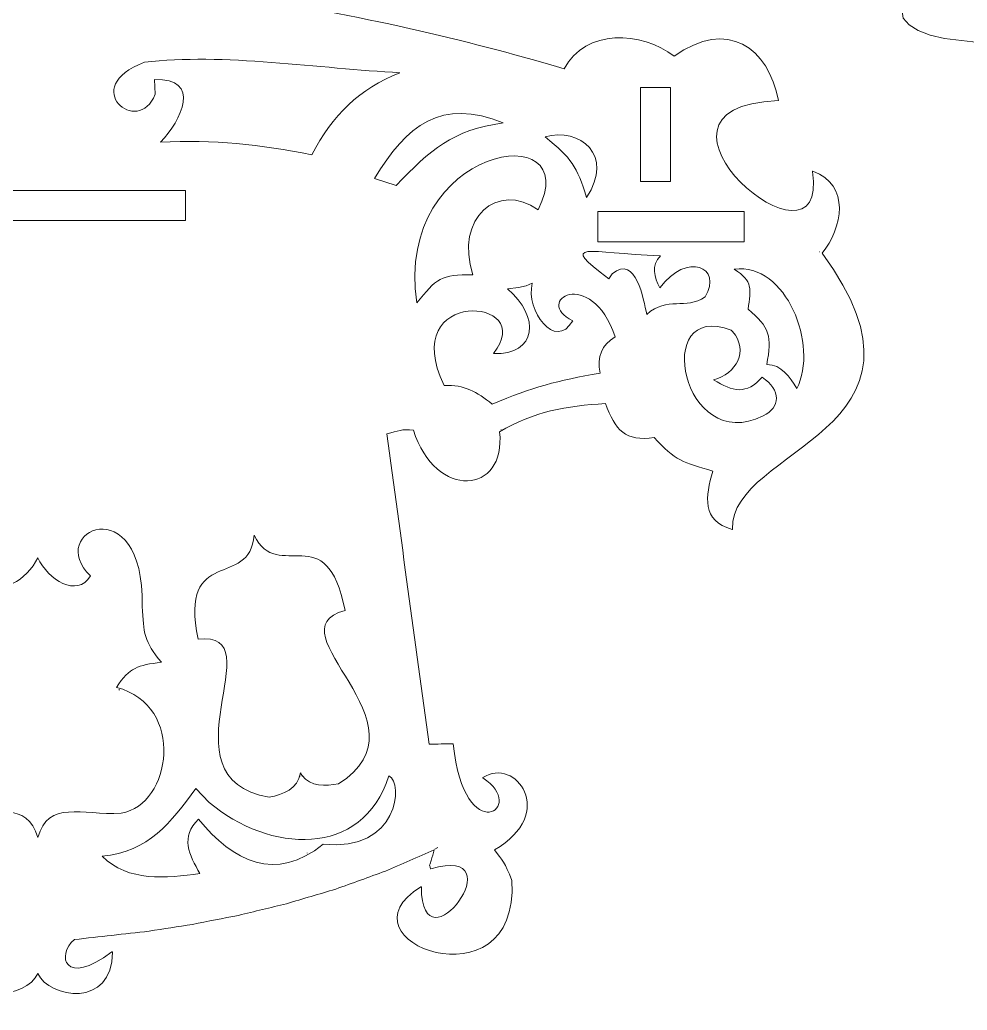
# Model space of a CAD drawing. Header units: millimetres. Extents: x -219 to 219, y -118 to 117.
# Drawn here: x -121.5 to -23.7, y -118.3 to -16.1 of the extents above; entities that cross this region are included whole.
import ezdxf

# ---------------------------------------------------------------- set-up
doc = ezdxf.new("R2010")
doc.units = ezdxf.units.MM
doc.header["$MEASUREMENT"] = 0
doc.layers.add('Camada 1', color=7, linetype='Continuous')
doc.layers.add('Layer 1', color=7, linetype='Continuous')

msp = doc.modelspace()

# ---------------------------------------------------------------- linework, layer by layer
at = {"layer": 'Camada 1', "color": 1, "lineweight": 9}
msp.add_open_spline([(-30.3255, -15.9167), (-30.3255, -15.9167), (-30.4176, -15.2033), (-30.4176, -15.2033), (-30.4176, -15.2033), (-30.4176, -15.2033), (-30.0803, -14.2052), (-30.0803, -14.2052), (-30.0803, -14.2052), (-30.0803, -14.2052), (-29.7084, -13.6869), (-29.7084, -13.6869), (-29.7084, -13.6869), (-29.7084, -13.6869), (-29.1791, -13.2032), (-29.1791, -13.2032), (-29.1791, -13.2032), (-29.1791, -13.2032), (-28.4756, -12.7887), (-28.4756, -12.7887), (-28.4756, -12.7887), (-28.4756, -12.7887), (-27.5807, -12.4784), (-27.5807, -12.4784), (-27.5807, -12.4784), (-27.5807, -12.4784), (-29.2874, -11.9372), (-29.2874, -11.9372), (-29.2874, -11.9372), (-29.2874, -11.9372), (-32.9672, -11.4448), (-32.9672, -11.4448), (-32.9672, -11.4448), (-32.9672, -11.4448), (-35.331, -11.3651), (-35.331, -11.3651), (-35.331, -11.3651), (-35.331, -11.3651), (-37.929, -11.4751), (-37.929, -11.4751), (-37.929, -11.4751), (-37.929, -11.4751), (-40.6745, -11.8342), (-40.6745, -11.8342), (-40.6745, -11.8342), (-40.6745, -11.8342), (-43.4811, -12.5015), (-43.4811, -12.5015), (-43.4811, -12.5015), (-43.4811, -12.5015), (-43.607, -9.9766), (-43.607, -9.9766), (-43.607, -9.9766), (-43.607, -9.9766), (-52.4443, -10.4175), (-52.4443, -10.4175), (-52.4443, -10.4175), (-52.4443, -10.4175), (-52.5282, -8.9086), (-52.5282, -8.9086), (-52.5282, -8.9086), (-52.5282, -8.9086), (-57.0735, -9.1354), (-57.0735, -9.1354), (-57.0735, -9.1354), (-57.0735, -9.1354), (-58.0712, -8.9958), (-58.0712, -8.9958), (-58.0712, -8.9958), (-58.0712, -8.9958), (-58.9039, -8.5159), (-58.9039, -8.5159), (-58.9039, -8.5159), (-58.9039, -8.5159), (-59.4869, -7.7598), (-59.4869, -7.7598), (-59.4869, -7.7598), (-59.4869, -7.7598), (-59.7353, -6.7922), (-59.7353, -6.7922), (-59.7353, -6.7922), (-59.7353, -6.7922), (-59.5952, -5.8053), (-59.5952, -5.8053), (-59.5952, -5.8053), (-59.5952, -5.8053), (-59.114, -4.9961), (-59.114, -4.9961), (-59.114, -4.9961), (-59.114, -4.9961), (-58.3565, -4.4366), (-58.3565, -4.4366), (-58.3565, -4.4366), (-58.3565, -4.4366), (-57.3886, -4.1991), (-57.3886, -4.1991), (-57.3886, -4.1991), (-57.3886, -4.1991), (-52.7661, -3.9685), (-52.7661, -3.9685), (-52.7661, -3.9685), (-52.7661, -3.9685), (-52.8769, -1.747), (-52.8769, -1.747), (-52.8769, -1.747), (-52.8769, -1.747), (-44.2382, -1.3159), (-44.2382, -1.3159), (-44.2382, -1.3159), (-44.2382, -1.3159), (-44.3031, -0.0123), (-44.3031, -0.0123), (-44.3031, -0.0123), (-44.3031, -0.0123), (5.1421, 2.455), (5.1421, 2.455), (5.1421, 2.455), (5.1421, 2.455), (5.207, 1.1512), (5.207, 1.1512), (5.207, 1.1512), (5.207, 1.1512), (13.8456, 1.5823), (13.8456, 1.5823), (13.8456, 1.5823), (13.8456, 1.5823), (13.9565, -0.6392), (13.9565, -0.6392), (13.9565, -0.6392), (13.9565, -0.6392), (18.5791, -0.4086), (18.5791, -0.4086), (18.5791, -0.4086), (18.5791, -0.4086), (19.5659, -0.5485), (19.5659, -0.5485), (19.5659, -0.5485), (19.5659, -0.5485), (20.3754, -1.0299), (20.3754, -1.0299), (20.3754, -1.0299), (20.3754, -1.0299), (20.9347, -1.7872), (20.9347, -1.7872), (20.9347, -1.7872), (20.9347, -1.7872), (21.1723, -2.7552), (21.1723, -2.7552), (21.1723, -2.7552), (21.1723, -2.7552), (21.0215, -3.7427), (21.0215, -3.7427), (21.0215, -3.7427), (21.0215, -3.7427), (20.5165, -4.5531), (20.5165, -4.5531), (20.5165, -4.5531), (20.5165, -4.5531), (19.7356, -5.1136), (19.7356, -5.1136), (19.7356, -5.1136), (19.7356, -5.1136), (18.757, -5.3518), (18.757, -5.3518), (18.757, -5.3518), (18.757, -5.3518), (14.2116, -5.5786), (14.2116, -5.5786), (14.2116, -5.5786), (14.2116, -5.5786), (14.2783, -7.0883), (14.2783, -7.0883), (14.2783, -7.0883), (14.2783, -7.0883), (5.4411, -7.5292), (5.4411, -7.5292), (5.4411, -7.5292), (5.4411, -7.5292), (5.5671, -10.0541), (5.5671, -10.0541), (5.5671, -10.0541), (5.5671, -10.0541), (2.708, -9.6696), (2.708, -9.6696), (2.708, -9.6696), (2.708, -9.6696), (-0.0597, -9.5855), (-0.0597, -9.5855), (-0.0597, -9.5855), (-0.0597, -9.5855), (-2.6555, -9.7348), (-2.6555, -9.7348), (-2.6555, -9.7348), (-2.6555, -9.7348), (-4.9998, -10.0494), (-4.9998, -10.0494), (-4.9998, -10.0494), (-4.9998, -10.0494), (-8.6124, -10.9055), (-8.6124, -10.9055), (-8.6124, -10.9055), (-8.6124, -10.9055), (-10.2564, -11.614), (-10.2564, -11.614), (-10.2564, -11.614), (-10.2564, -11.614), (-9.3341, -11.8339), (-9.3341, -11.8339), (-9.3341, -11.8339), (-9.3341, -11.8339), (-8.59, -12.1778), (-8.59, -12.1778), (-8.59, -12.1778), (-8.59, -12.1778), (-8.0116, -12.6083), (-8.0116, -12.6083), (-8.0116, -12.6083), (-8.0116, -12.6083), (-7.5871, -13.0882), (-7.5871, -13.0882), (-7.5871, -13.0882), (-7.5871, -13.0882), (-7.1507, -14.0486), (-7.1507, -14.0486), (-7.1507, -14.0486), (-7.1507, -14.0486), (-7.1833, -14.762), (-7.1833, -14.762), (-7.1833, -14.762), (-7.1833, -14.762), (-7.75, -15.5128), (-7.75, -15.5128), (-7.75, -15.5128), (-7.75, -15.5128), (-8.6645, -16.1845), (-8.6645, -16.1845), (-8.6645, -16.1845), (-8.6645, -16.1845), (-9.8767, -16.7748), (-9.8767, -16.7748), (-9.8767, -16.7748), (-9.8767, -16.7748), (-11.338, -17.281), (-11.338, -17.281), (-11.338, -17.281), (-11.338, -17.281), (-14.8093, -18.0321), (-14.8093, -18.0321), (-14.8093, -18.0321), (-14.8093, -18.0321), (-18.684, -18.4182), (-18.684, -18.4182), (-18.684, -18.4182), (-18.684, -18.4182), (-22.5674, -18.4193), (-22.5674, -18.4193), (-22.5674, -18.4193), (-22.5674, -18.4193), (-26.0651, -18.0159), (-26.0651, -18.0159), (-26.0651, -18.0159), (-26.0651, -18.0159), (-27.5462, -17.6564), (-27.5462, -17.6564), (-27.5462, -17.6564), (-27.5462, -17.6564), (-28.7827, -17.1883), (-28.7827, -17.1883), (-28.7827, -17.1883), (-28.7827, -17.1883), (-29.7257, -16.6092), (-29.7257, -16.6092), (-29.7257, -16.6092), (-29.7257, -16.6092), (-30.3255, -15.9167), (-30.3255, -15.9167), (-30.3255, -15.9167), (-30.3255, -15.9167), (-30.3255, -15.9167), (-30.3255, -15.9167)], degree=3, knots=[0, 0, 0, 0, 0.01408451, 0.01408451, 0.01408451, 0.01408451, 0.02816901, 0.02816901, 0.02816901, 0.02816901, 0.04225352, 0.04225352, 0.04225352, 0.04225352, 0.05633803, 0.05633803, 0.05633803, 0.05633803, 0.07042254, 0.07042254, 0.07042254, 0.07042254, 0.08450704, 0.08450704, 0.08450704, 0.08450704, 0.09859155, 0.09859155, 0.09859155, 0.09859155, 0.11267606, 0.11267606, 0.11267606, 0.11267606, 0.12676056, 0.12676056, 0.12676056, 0.12676056, 0.14084507, 0.14084507, 0.14084507, 0.14084507, 0.15492958, 0.15492958, 0.15492958, 0.15492958, 0.16901408, 0.16901408, 0.16901408, 0.16901408, 0.18309859, 0.18309859, 0.18309859, 0.18309859, 0.1971831, 0.1971831, 0.1971831, 0.1971831, 0.21126761, 0.21126761, 0.21126761, 0.21126761, 0.22535211, 0.22535211, 0.22535211, 0.22535211, 0.23943662, 0.23943662, 0.23943662, 0.23943662, 0.25352113, 0.25352113, 0.25352113, 0.25352113, 0.26760563, 0.26760563, 0.26760563, 0.26760563, 0.28169014, 0.28169014, 0.28169014, 0.28169014, 0.29577465, 0.29577465, 0.29577465, 0.29577465, 0.30985915, 0.30985915, 0.30985915, 0.30985915, 0.32394366, 0.32394366, 0.32394366, 0.32394366, 0.33802817, 0.33802817, 0.33802817, 0.33802817, 0.35211268, 0.35211268, 0.35211268, 0.35211268, 0.36619718, 0.36619718, 0.36619718, 0.36619718, 0.38028169, 0.38028169, 0.38028169, 0.38028169, 0.3943662, 0.3943662, 0.3943662, 0.3943662, 0.4084507, 0.4084507, 0.4084507, 0.4084507, 0.42253521, 0.42253521, 0.42253521, 0.42253521, 0.43661972, 0.43661972, 0.43661972, 0.43661972, 0.45070423, 0.45070423, 0.45070423, 0.45070423, 0.46478873, 0.46478873, 0.46478873, 0.46478873, 0.47887324, 0.47887324, 0.47887324, 0.47887324, 0.49295775, 0.49295775, 0.49295775, 0.49295775, 0.50704225, 0.50704225, 0.50704225, 0.50704225, 0.52112676, 0.52112676, 0.52112676, 0.52112676, 0.53521127, 0.53521127, 0.53521127, 0.53521127, 0.54929577, 0.54929577, 0.54929577, 0.54929577, 0.56338028, 0.56338028, 0.56338028, 0.56338028, 0.57746479, 0.57746479, 0.57746479, 0.57746479, 0.5915493, 0.5915493, 0.5915493, 0.5915493, 0.6056338, 0.6056338, 0.6056338, 0.6056338, 0.61971831, 0.61971831, 0.61971831, 0.61971831, 0.63380282, 0.63380282, 0.63380282, 0.63380282, 0.64788732, 0.64788732, 0.64788732, 0.64788732, 0.66197183, 0.66197183, 0.66197183, 0.66197183, 0.67605634, 0.67605634, 0.67605634, 0.67605634, 0.69014085, 0.69014085, 0.69014085, 0.69014085, 0.70422535, 0.70422535, 0.70422535, 0.70422535, 0.71830986, 0.71830986, 0.71830986, 0.71830986, 0.73239437, 0.73239437, 0.73239437, 0.73239437, 0.74647887, 0.74647887, 0.74647887, 0.74647887, 0.76056338, 0.76056338, 0.76056338, 0.76056338, 0.77464789, 0.77464789, 0.77464789, 0.77464789, 0.78873239, 0.78873239, 0.78873239, 0.78873239, 0.8028169, 0.8028169, 0.8028169, 0.8028169, 0.81690141, 0.81690141, 0.81690141, 0.81690141, 0.83098592, 0.83098592, 0.83098592, 0.83098592, 0.84507042, 0.84507042, 0.84507042, 0.84507042, 0.85915493, 0.85915493, 0.85915493, 0.85915493, 0.87323944, 0.87323944, 0.87323944, 0.87323944, 0.88732394, 0.88732394, 0.88732394, 0.88732394, 0.90140845, 0.90140845, 0.90140845, 0.90140845, 0.91549296, 0.91549296, 0.91549296, 0.91549296, 0.92957746, 0.92957746, 0.92957746, 0.92957746, 0.94366197, 0.94366197, 0.94366197, 0.94366197, 0.95774648, 0.95774648, 0.95774648, 0.95774648, 0.97183099, 0.97183099, 0.97183099, 0.97183099, 1, 1, 1, 1], dxfattribs=at)
at = {"layer": 'Layer 1', "color": 250, "lineweight": 9}
for points, knots in [([(-83.6299, -58.8307), (-82.482, -58.5181), (-82.0565, -58.2703), (-80.8905, -58.4442), (-80.8905, -58.4442), (-78.6016, -65.6689), (-71.2815, -65.109), (-71.9933, -58.5996), (-71.9933, -58.5996), (-68.4488, -56.5022), (-65.1235, -55.9443), (-61.058, -55.6877), (-61.058, -55.6877), (-60.0998, -58.38), (-58.9717, -59.6927), (-56.0223, -59.1779), (-56.0223, -59.1779), (-53.9321, -61.5659), (-52.9552, -61.8176), (-49.9725, -62.657), (-49.9725, -62.657), (-50.753, -65.3012), (-51.1471, -67.7942), (-47.9696, -68.6808), (-47.9696, -68.6808), (-47.9696, -68.6808), (-47.9572, -68.6842), (-47.9572, -68.6842), (-47.9572, -68.6842), (-47.9572, -68.6842), (-47.937, -68.6683), (-47.937, -68.6683), (-47.937, -68.6683), (-47.937, -68.6683), (-47.9374, -68.6554), (-47.9374, -68.6554), (-47.9374, -68.6554), (-48.2411, -60.1758), (-25.0098, -58.772), (-38.6907, -40.1665), (-38.6907, -40.1665), (-36.6027, -37.5835), (-35.7275, -33.1071), (-39.6569, -31.7076), (-39.6569, -31.7076), (-39.6569, -31.7076), (-39.6706, -31.7027), (-39.6706, -31.7027), (-39.6706, -31.7027), (-39.6706, -31.7027), (-39.6928, -31.7211), (-39.6928, -31.7211), (-39.6928, -31.7211), (-39.6928, -31.7211), (-39.6907, -31.7353), (-39.6907, -31.7353), (-39.6907, -31.7353), (-37.8773, -43.8096), (-60.1171, -25.0436), (-43.2363, -24.4213), (-43.2363, -24.4213), (-43.2363, -24.4213), (-43.2245, -24.4208), (-43.2245, -24.4208), (-43.2245, -24.4208), (-43.2245, -24.4208), (-43.21, -24.4027), (-43.21, -24.4027), (-43.21, -24.4027), (-43.21, -24.4027), (-43.2121, -24.3912), (-43.2121, -24.3912), (-43.2121, -24.3912), (-44.2442, -18.9511), (-48.4682, -15.9183), (-53.979, -19.831), (-53.979, -19.831), (-57.3392, -17.2168), (-63.1306, -16.9597), (-65.339, -21.151), (-65.339, -21.151), (-73.6538, -18.6262), (-86.2455, -15.5338), (-97.1077, -14.0563)], [0, 0, 0, 0, 0.04545455, 0.04545455, 0.04545455, 0.04545455, 0.09090909, 0.09090909, 0.09090909, 0.09090909, 0.13636364, 0.13636364, 0.13636364, 0.13636364, 0.18181818, 0.18181818, 0.18181818, 0.18181818, 0.22727273, 0.22727273, 0.22727273, 0.22727273, 0.27272727, 0.27272727, 0.27272727, 0.27272727, 0.31818182, 0.31818182, 0.31818182, 0.31818182, 0.36363636, 0.36363636, 0.36363636, 0.36363636, 0.40909091, 0.40909091, 0.40909091, 0.40909091, 0.45454545, 0.45454545, 0.45454545, 0.45454545, 0.5, 0.5, 0.5, 0.5, 0.54545455, 0.54545455, 0.54545455, 0.54545455, 0.59090909, 0.59090909, 0.59090909, 0.59090909, 0.63636364, 0.63636364, 0.63636364, 0.63636364, 0.68181818, 0.68181818, 0.68181818, 0.68181818, 0.72727273, 0.72727273, 0.72727273, 0.72727273, 0.77272727, 0.77272727, 0.77272727, 0.77272727, 0.81818182, 0.81818182, 0.81818182, 0.81818182, 0.86363636, 0.86363636, 0.86363636, 0.86363636, 0.90909091, 0.90909091, 0.90909091, 0.90909091, 1, 1, 1, 1]), ([(-119.6647, -114.5151), (-120.8145, -117.0993), (-127.3994, -118.1613), (-127.364, -112.3108), (-127.364, -112.3108), (-127.364, -112.3108), (-127.364, -112.2951), (-127.364, -112.2951), (-127.364, -112.2951), (-127.364, -112.2951), (-127.3358, -112.281), (-127.3358, -112.281), (-127.3358, -112.281), (-127.3358, -112.281), (-127.3233, -112.2906), (-127.3233, -112.2906), (-127.3233, -112.2906), (-122.4224, -116.0005), (-121.5341, -112.6184), (-123.4475, -111.0161), (-123.4475, -111.0161), (-126.0224, -110.7328), (-128.5963, -110.4384), (-131.1723, -110.1549), (-131.1723, -110.1549), (-132.6587, -109.9211), (-134.1452, -109.6874), (-135.6325, -109.4534), (-135.6325, -109.4534), (-137.2153, -109.1452), (-138.7968, -108.8296), (-140.3808, -108.5211), (-140.3808, -108.5211), (-142.0323, -108.1207), (-143.6842, -107.721), (-145.337, -107.3203), (-145.337, -107.3203), (-147.0315, -106.8194), (-148.7248, -106.3144), (-150.4207, -105.813), (-150.4207, -105.813), (-152.1305, -105.1959), (-153.8405, -104.5794), (-155.5518, -103.9616), (-155.5518, -103.9616), (-157.2345, -103.2274), (-158.9139, -102.4851), (-160.5966, -101.7509), (-160.5966, -101.7509), (-160.4851, -102.1178), (-160.3753, -102.4855), (-160.2625, -102.852), (-160.2625, -102.852), (-160.213, -103.0129), (-160.1673, -103.1752), (-160.1175, -103.3476), (-160.1175, -103.3476), (-160.1421, -103.4622), (-160.1736, -103.5763), (-160.2004, -103.6891), (-160.2004, -103.6891), (-160.2004, -103.6891), (-160.2027, -103.6998), (-160.2027, -103.6998), (-160.2027, -103.6998), (-160.2027, -103.6998), (-160.2218, -103.7111), (-160.2218, -103.7111), (-160.2218, -103.7111), (-160.2218, -103.7111), (-160.2322, -103.7079), (-160.2322, -103.7079), (-160.2322, -103.7079), (-169.2872, -101.1313), (-159.2614, -114.5798), (-159.2614, -105.6069), (-159.2614, -105.6069), (-159.2614, -105.6069), (-159.2614, -105.5921), (-159.2614, -105.5921), (-159.2614, -105.5921), (-159.2614, -105.5921), (-159.2356, -105.5775), (-159.2356, -105.5775), (-159.2356, -105.5775), (-159.2356, -105.5775), (-159.2229, -105.5852), (-159.2229, -105.5852), (-159.2229, -105.5852), (-150.0552, -111.1037), (-169.3946, -118.3114), (-168.6127, -104.9286), (-168.6127, -104.9286), (-167.8738, -103.0151), (-167.6175, -102.8049), (-166.8017, -101.7678), (-166.8017, -101.7678), (-173.3817, -97.9472), (-168.9362, -92.1111), (-165.6236, -94.2937), (-165.6236, -94.2937), (-165.6236, -94.2937), (-165.612, -94.3013), (-165.612, -94.3013), (-165.612, -94.3013), (-165.612, -94.3013), (-165.6122, -94.3289), (-165.6122, -94.3289), (-165.6122, -94.3289), (-165.6122, -94.3289), (-165.6238, -94.3364), (-165.6238, -94.3364), (-165.6238, -94.3364), (-170.3512, -97.3669), (-163.6621, -101.8633), (-162.5576, -90.818), (-162.5576, -90.818), (-162.5576, -90.818), (-162.5372, -90.8), (-162.5372, -90.8), (-162.5372, -90.8), (-161.7065, -90.8166), (-160.8806, -90.8382), (-160.0548, -90.8549), (-160.0548, -90.8549), (-158.6071, -80.2047), (-156.1551, -69.0475), (-154.7074, -58.3974)], [0, 0, 0, 0, 0.03030303, 0.03030303, 0.03030303, 0.03030303, 0.06060606, 0.06060606, 0.06060606, 0.06060606, 0.09090909, 0.09090909, 0.09090909, 0.09090909, 0.12121212, 0.12121212, 0.12121212, 0.12121212, 0.15151515, 0.15151515, 0.15151515, 0.15151515, 0.18181818, 0.18181818, 0.18181818, 0.18181818, 0.21212121, 0.21212121, 0.21212121, 0.21212121, 0.24242424, 0.24242424, 0.24242424, 0.24242424, 0.27272727, 0.27272727, 0.27272727, 0.27272727, 0.3030303, 0.3030303, 0.3030303, 0.3030303, 0.33333333, 0.33333333, 0.33333333, 0.33333333, 0.36363636, 0.36363636, 0.36363636, 0.36363636, 0.39393939, 0.39393939, 0.39393939, 0.39393939, 0.42424242, 0.42424242, 0.42424242, 0.42424242, 0.45454545, 0.45454545, 0.45454545, 0.45454545, 0.48484848, 0.48484848, 0.48484848, 0.48484848, 0.51515152, 0.51515152, 0.51515152, 0.51515152, 0.54545455, 0.54545455, 0.54545455, 0.54545455, 0.57575758, 0.57575758, 0.57575758, 0.57575758, 0.60606061, 0.60606061, 0.60606061, 0.60606061, 0.63636364, 0.63636364, 0.63636364, 0.63636364, 0.66666667, 0.66666667, 0.66666667, 0.66666667, 0.6969697, 0.6969697, 0.6969697, 0.6969697, 0.72727273, 0.72727273, 0.72727273, 0.72727273, 0.75757576, 0.75757576, 0.75757576, 0.75757576, 0.78787879, 0.78787879, 0.78787879, 0.78787879, 0.81818182, 0.81818182, 0.81818182, 0.81818182, 0.84848485, 0.84848485, 0.84848485, 0.84848485, 0.87878788, 0.87878788, 0.87878788, 0.87878788, 0.90909091, 0.90909091, 0.90909091, 0.90909091, 0.93939394, 0.93939394, 0.93939394, 0.93939394, 1, 1, 1, 1]), ([(-119.6647, -114.5151), (-118.5149, -117.0993), (-111.93, -118.1613), (-111.9654, -112.3108), (-111.9654, -112.3108), (-111.9654, -112.3108), (-111.9654, -112.2951), (-111.9654, -112.2951), (-111.9654, -112.2951), (-111.9654, -112.2951), (-111.9936, -112.281), (-111.9936, -112.281), (-111.9936, -112.281), (-111.9936, -112.281), (-112.0061, -112.2906), (-112.0061, -112.2906), (-112.0061, -112.2906), (-116.907, -116.0005), (-117.7953, -112.6184), (-115.8819, -111.0161), (-115.8819, -111.0161), (-113.307, -110.7328), (-110.7331, -110.4384), (-108.1571, -110.1549), (-108.1571, -110.1549), (-106.6707, -109.9211), (-105.1842, -109.6874), (-103.6969, -109.4534), (-103.6969, -109.4534), (-102.1141, -109.1452), (-100.5326, -108.8296), (-98.9486, -108.5211), (-98.9486, -108.5211), (-97.297, -108.1207), (-95.6452, -107.721), (-93.9924, -107.3203), (-93.9924, -107.3203), (-92.2979, -106.8194), (-90.6046, -106.3144), (-88.9087, -105.813), (-88.9087, -105.813), (-87.1989, -105.1959), (-85.4889, -104.5794), (-83.7776, -103.9616), (-83.7776, -103.9616), (-82.0949, -103.2274), (-80.4155, -102.4851), (-78.7328, -101.7509), (-78.7328, -101.7509), (-78.8443, -102.1178), (-78.9541, -102.4855), (-79.0669, -102.852), (-79.0669, -102.852), (-79.1164, -103.0129), (-79.1621, -103.1752), (-79.2119, -103.3476), (-79.2119, -103.3476), (-79.1873, -103.4622), (-79.1557, -103.5763), (-79.129, -103.6891), (-79.129, -103.6891), (-79.129, -103.6891), (-79.1267, -103.6998), (-79.1267, -103.6998), (-79.1267, -103.6998), (-79.1267, -103.6998), (-79.1076, -103.7111), (-79.1076, -103.7111), (-79.1076, -103.7111), (-79.1076, -103.7111), (-79.0972, -103.7079), (-79.0972, -103.7079), (-79.0972, -103.7079), (-70.0422, -101.1313), (-80.068, -114.5798), (-80.068, -105.6069), (-80.068, -105.6069), (-80.068, -105.6069), (-80.068, -105.5921), (-80.068, -105.5921), (-80.068, -105.5921), (-80.068, -105.5921), (-80.0938, -105.5775), (-80.0938, -105.5775), (-80.0938, -105.5775), (-80.0938, -105.5775), (-80.1065, -105.5852), (-80.1065, -105.5852), (-80.1065, -105.5852), (-89.2742, -111.1037), (-69.9348, -118.3114), (-70.7167, -104.9286), (-70.7167, -104.9286), (-71.4556, -103.0151), (-71.7119, -102.8049), (-72.5277, -101.7678), (-72.5277, -101.7678), (-65.9476, -97.9472), (-70.3932, -92.1111), (-73.7058, -94.2937), (-73.7058, -94.2937), (-73.7058, -94.2937), (-73.7174, -94.3013), (-73.7174, -94.3013), (-73.7174, -94.3013), (-73.7174, -94.3013), (-73.7172, -94.3289), (-73.7172, -94.3289), (-73.7172, -94.3289), (-73.7172, -94.3289), (-73.7056, -94.3364), (-73.7056, -94.3364), (-73.7056, -94.3364), (-68.9782, -97.3669), (-75.6673, -101.8633), (-76.7718, -90.818), (-76.7718, -90.818), (-76.7718, -90.818), (-76.7922, -90.8), (-76.7922, -90.8), (-76.7922, -90.8), (-77.6229, -90.8166), (-78.4488, -90.8382), (-79.2746, -90.8549), (-79.2746, -90.8549), (-80.7223, -80.2047), (-82.1822, -69.4807), (-83.6299, -58.8307)], [0, 0, 0, 0, 0.03030303, 0.03030303, 0.03030303, 0.03030303, 0.06060606, 0.06060606, 0.06060606, 0.06060606, 0.09090909, 0.09090909, 0.09090909, 0.09090909, 0.12121212, 0.12121212, 0.12121212, 0.12121212, 0.15151515, 0.15151515, 0.15151515, 0.15151515, 0.18181818, 0.18181818, 0.18181818, 0.18181818, 0.21212121, 0.21212121, 0.21212121, 0.21212121, 0.24242424, 0.24242424, 0.24242424, 0.24242424, 0.27272727, 0.27272727, 0.27272727, 0.27272727, 0.3030303, 0.3030303, 0.3030303, 0.3030303, 0.33333333, 0.33333333, 0.33333333, 0.33333333, 0.36363636, 0.36363636, 0.36363636, 0.36363636, 0.39393939, 0.39393939, 0.39393939, 0.39393939, 0.42424242, 0.42424242, 0.42424242, 0.42424242, 0.45454545, 0.45454545, 0.45454545, 0.45454545, 0.48484848, 0.48484848, 0.48484848, 0.48484848, 0.51515152, 0.51515152, 0.51515152, 0.51515152, 0.54545455, 0.54545455, 0.54545455, 0.54545455, 0.57575758, 0.57575758, 0.57575758, 0.57575758, 0.60606061, 0.60606061, 0.60606061, 0.60606061, 0.63636364, 0.63636364, 0.63636364, 0.63636364, 0.66666667, 0.66666667, 0.66666667, 0.66666667, 0.6969697, 0.6969697, 0.6969697, 0.6969697, 0.72727273, 0.72727273, 0.72727273, 0.72727273, 0.75757576, 0.75757576, 0.75757576, 0.75757576, 0.78787879, 0.78787879, 0.78787879, 0.78787879, 0.81818182, 0.81818182, 0.81818182, 0.81818182, 0.84848485, 0.84848485, 0.84848485, 0.84848485, 0.87878788, 0.87878788, 0.87878788, 0.87878788, 0.90909091, 0.90909091, 0.90909091, 0.90909091, 0.93939394, 0.93939394, 0.93939394, 0.93939394, 1, 1, 1, 1])]:
    msp.add_open_spline(points, degree=3, knots=knots, dxfattribs=at)
at = {"layer": 'Layer 1', "color": 1, "lineweight": 9}
for points, knots in [([(-82.2841, -21.5364), (-86.4606, -23.2018), (-89.25, -25.9045), (-91.3738, -30.0258), (-91.3738, -30.0258), (-96.7225, -28.9152), (-101.5191, -28.4516), (-107.0064, -28.7069), (-107.0064, -28.7069), (-104.8025, -26.5073), (-102.7594, -22.0442), (-107.6109, -22.2504), (-107.6109, -22.2504), (-107.6109, -22.2504), (-107.5543, -23.7656), (-107.5543, -23.7656), (-107.5543, -23.7656), (-109.2716, -28.2243), (-115.5474, -23.0326), (-108.6584, -20.4672), (-108.6584, -20.4672), (-100.6184, -19.473), (-90.518, -21.1259), (-82.2841, -21.5364)], [0, 0, 0, 0, 0.14285714, 0.14285714, 0.14285714, 0.14285714, 0.28571429, 0.28571429, 0.28571429, 0.28571429, 0.42857143, 0.42857143, 0.42857143, 0.42857143, 0.57142857, 0.57142857, 0.57142857, 0.57142857, 0.71428571, 0.71428571, 0.71428571, 0.71428571, 1, 1, 1, 1]), ([(-57.4341, -23.0707), (-57.4341, -23.0707), (-57.4341, -32.7608), (-57.4341, -32.7608), (-57.4341, -32.7608), (-57.4341, -32.7608), (-54.3341, -32.7608), (-54.3341, -32.7608), (-54.3341, -32.7608), (-54.3341, -32.7608), (-54.3341, -23.0707), (-54.3341, -23.0707), (-54.3341, -23.0707), (-54.3341, -23.0707), (-57.4341, -23.0707), (-57.4341, -23.0707), (-57.4341, -23.0707), (-57.4341, -23.0707), (-57.4341, -23.0707), (-57.4341, -23.0707)], [0, 0, 0, 0, 0.16666667, 0.16666667, 0.16666667, 0.16666667, 0.33333333, 0.33333333, 0.33333333, 0.33333333, 0.5, 0.5, 0.5, 0.5, 0.66666667, 0.66666667, 0.66666667, 0.66666667, 1, 1, 1, 1]), ([(-71.6081, -26.7164), (-77.9722, -24.1156), (-81.6339, -26.9546), (-84.8881, -32.4456), (-84.8881, -32.4456), (-84.8881, -32.4456), (-82.6624, -33.1876), (-82.6624, -33.1876), (-82.6624, -33.1876), (-79.118, -29.4711), (-76.8858, -27.4552), (-71.6081, -26.7164)], [0, 0, 0, 0, 0.25, 0.25, 0.25, 0.25, 0.5, 0.5, 0.5, 0.5, 1, 1, 1, 1]), ([(-74.7501, -42.4188), (-76.6643, -36.4934), (-72.1489, -32.7399), (-68.0186, -35.6876), (-68.0186, -35.6876), (-63.0313, -25.9283), (-82.8876, -28.9665), (-80.5472, -45.3038), (-80.5472, -45.3038), (-78.5572, -42.8491), (-78.0108, -42.2921), (-74.7501, -42.4188)], [0, 0, 0, 0, 0.25, 0.25, 0.25, 0.25, 0.5, 0.5, 0.5, 0.5, 1, 1, 1, 1]), ([(-67.3044, -28.1598), (-64.5121, -30.3914), (-64.0306, -31.1828), (-63.0185, -34.4238), (-63.0185, -34.4238), (-60.0904, -30.039), (-63.7159, -27.1559), (-67.3044, -28.1598), (-67.3044, -28.1598), (-67.3044, -28.1598), (-67.3044, -28.1598), (-67.3044, -28.1598)], [0, 0, 0, 0, 0.25, 0.25, 0.25, 0.25, 0.5, 0.5, 0.5, 0.5, 1, 1, 1, 1]), ([(-119.5422, -36.8085), (-127.139, -36.8085), (-134.9285, -36.8085), (-134.9285, -36.8085), (-134.9285, -36.8085), (-134.9285, -36.8085), (-134.9285, -33.7085), (-134.9285, -33.7085), (-134.9285, -33.7085), (-134.9285, -33.7085), (-127.139, -33.7085), (-119.5422, -33.7085)], [0, 0, 0, 0, 0.25, 0.25, 0.25, 0.25, 0.5, 0.5, 0.5, 0.5, 1, 1, 1, 1]), ([(-119.7872, -36.8085), (-112.1904, -36.8085), (-104.4009, -36.8085), (-104.4009, -36.8085), (-104.4009, -36.8085), (-104.4009, -36.8085), (-104.4009, -33.7085), (-104.4009, -33.7085), (-104.4009, -33.7085), (-104.4009, -33.7085), (-112.1904, -33.7085), (-119.7872, -33.7085)], [0, 0, 0, 0, 0.25, 0.25, 0.25, 0.25, 0.5, 0.5, 0.5, 0.5, 1, 1, 1, 1]), ([(-61.8679, -38.9812), (-61.8679, -38.9812), (-46.744, -38.9812), (-46.744, -38.9812), (-46.744, -38.9812), (-46.744, -38.9812), (-46.744, -35.8812), (-46.744, -35.8812), (-46.744, -35.8812), (-46.744, -35.8812), (-61.8679, -35.8812), (-61.8679, -35.8812), (-61.8679, -35.8812), (-61.8679, -35.8812), (-61.8679, -38.9812), (-61.8679, -38.9812), (-61.8679, -38.9812), (-61.8679, -38.9812), (-61.8679, -38.9812), (-61.8679, -38.9812)], [0, 0, 0, 0, 0.16666667, 0.16666667, 0.16666667, 0.16666667, 0.33333333, 0.33333333, 0.33333333, 0.33333333, 0.5, 0.5, 0.5, 0.5, 0.66666667, 0.66666667, 0.66666667, 0.66666667, 1, 1, 1, 1]), ([(-60.7108, -42.8034), (-60.7108, -42.8034), (-60.3602, -42.2895), (-60.3602, -42.2895), (-60.3602, -42.2895), (-57.8593, -40.285), (-57.1474, -44.9439), (-56.8093, -46.4849), (-56.8093, -46.4849), (-54.6363, -44.5666), (-52.8003, -46.0769), (-50.7776, -44.6821), (-50.7776, -44.6821), (-48.9178, -41.6204), (-52.6423, -39.958), (-55.4359, -43.7374), (-55.4359, -43.7374), (-56.0558, -42.6541), (-56.3439, -41.4335), (-55.3983, -40.4533), (-55.3983, -40.4533), (-62.9, -40.119), (-66.0826, -38.8245), (-60.7108, -42.8034)], [0, 0, 0, 0, 0.14285714, 0.14285714, 0.14285714, 0.14285714, 0.28571429, 0.28571429, 0.28571429, 0.28571429, 0.42857143, 0.42857143, 0.42857143, 0.42857143, 0.57142857, 0.57142857, 0.57142857, 0.57142857, 0.71428571, 0.71428571, 0.71428571, 0.71428571, 1, 1, 1, 1]), ([(-72.6347, -50.5237), (-68.1161, -50.7027), (-67.7836, -46.7259), (-71.1783, -43.8475), (-71.1783, -43.8475), (-71.1783, -43.8475), (-70.0332, -43.7163), (-70.0332, -43.7163), (-70.0332, -43.7163), (-70.0332, -43.7163), (-69.2377, -43.5228), (-69.2377, -43.5228), (-69.2377, -43.5228), (-69.2377, -43.5228), (-68.6235, -43.2704), (-68.6235, -43.2704), (-68.6235, -43.2704), (-69.332, -46.0567), (-66.2394, -50.2942), (-64.4471, -47.1443), (-64.4471, -47.1443), (-68.635, -45.1189), (-62.589, -41.4229), (-60.0512, -48.7927), (-60.0512, -48.7927), (-61.4879, -49.7023), (-61.9221, -50.7857), (-61.6175, -52.5567), (-61.6175, -52.5567), (-66.0201, -53.3023), (-68.6144, -54.0057), (-72.7436, -55.7445), (-72.7436, -55.7445), (-74.3523, -54.4586), (-75.626, -53.7472), (-77.7172, -53.8205), (-77.7172, -53.8205), (-82.6693, -43.6712), (-67.8817, -44.6428), (-72.6347, -50.5237)], [0, 0, 0, 0, 0.09090909, 0.09090909, 0.09090909, 0.09090909, 0.18181818, 0.18181818, 0.18181818, 0.18181818, 0.27272727, 0.27272727, 0.27272727, 0.27272727, 0.36363636, 0.36363636, 0.36363636, 0.36363636, 0.45454545, 0.45454545, 0.45454545, 0.45454545, 0.54545455, 0.54545455, 0.54545455, 0.54545455, 0.63636364, 0.63636364, 0.63636364, 0.63636364, 0.72727273, 0.72727273, 0.72727273, 0.72727273, 0.81818182, 0.81818182, 0.81818182, 0.81818182, 1, 1, 1, 1]), ([(-47.7705, -41.8142), (-45.7672, -43.1258), (-46.0987, -43.8103), (-46.332, -45.9481), (-46.332, -45.9481), (-44.1284, -47.8151), (-43.8431, -48.7452), (-44.4187, -51.65), (-44.4187, -51.65), (-42.8598, -51.6729), (-42.0678, -52.9527), (-41.3142, -54.15), (-41.3142, -54.15), (-39.0276, -49.694), (-42.4043, -41.1164), (-47.7705, -41.8142)], [0, 0, 0, 0, 0.2, 0.2, 0.2, 0.2, 0.4, 0.4, 0.4, 0.4, 0.6, 0.6, 0.6, 0.6, 1, 1, 1, 1]), ([(-49.9037, -53.2287), (-47.5664, -52.5982), (-46.2041, -50.2785), (-47.9475, -48.2525), (-47.9475, -48.2525), (-47.9869, -48.2065), (-48.0281, -48.1607), (-48.0708, -48.1151), (-48.0708, -48.1151), (-56.3947, -44.9279), (-53.1214, -61.1655), (-44.7968, -56.9652), (-44.7968, -56.9652), (-42.9916, -56.0867), (-42.8836, -54.3317), (-44.8859, -52.9687), (-44.8859, -52.9687), (-46.5104, -54.7907), (-47.9014, -54.4986), (-49.9037, -53.2287)], [0, 0, 0, 0, 0.16666667, 0.16666667, 0.16666667, 0.16666667, 0.33333333, 0.33333333, 0.33333333, 0.33333333, 0.5, 0.5, 0.5, 0.5, 0.66666667, 0.66666667, 0.66666667, 0.66666667, 1, 1, 1, 1]), ([(-119.6647, -100.5003), (-120.7454, -96.5938), (-124.1623, -98.1897), (-128.2859, -97.9868), (-128.2859, -97.9868), (-133.4651, -97.0908), (-134.9755, -86.8996), (-127.7965, -84.9865), (-127.7965, -84.9865), (-129.1619, -82.8916), (-129.9906, -82.722), (-132.422, -82.3915), (-132.422, -82.3915), (-130.6414, -80.2111), (-130.5821, -79.3933), (-130.4562, -76.6319), (-130.4562, -76.6319), (-130.6415, -64.1277), (-120.2566, -68.9259), (-125.1138, -73.4897), (-125.1138, -73.4897), (-123.6881, -75.7488), (-120.7642, -73.9196), (-119.6647, -71.6018)], [0, 0, 0, 0, 0.14285714, 0.14285714, 0.14285714, 0.14285714, 0.28571429, 0.28571429, 0.28571429, 0.28571429, 0.42857143, 0.42857143, 0.42857143, 0.42857143, 0.57142857, 0.57142857, 0.57142857, 0.57142857, 0.71428571, 0.71428571, 0.71428571, 0.71428571, 1, 1, 1, 1]), ([(-119.6647, -100.5003), (-118.584, -96.5938), (-115.1671, -98.1897), (-111.0435, -97.9868), (-111.0435, -97.9868), (-105.8643, -97.0908), (-104.3539, -86.8996), (-111.5329, -84.9865), (-111.5329, -84.9865), (-110.1675, -82.8916), (-109.3388, -82.722), (-106.9074, -82.3915), (-106.9074, -82.3915), (-108.688, -80.2111), (-108.7473, -79.3933), (-108.8731, -76.6319), (-108.8731, -76.6319), (-108.6879, -64.1277), (-119.0728, -68.9259), (-114.2156, -73.4897), (-114.2156, -73.4897), (-115.6412, -75.7488), (-118.5652, -73.9196), (-119.6647, -71.6018)], [0, 0, 0, 0, 0.14285714, 0.14285714, 0.14285714, 0.14285714, 0.28571429, 0.28571429, 0.28571429, 0.28571429, 0.42857143, 0.42857143, 0.42857143, 0.42857143, 0.57142857, 0.57142857, 0.57142857, 0.57142857, 0.71428571, 0.71428571, 0.71428571, 0.71428571, 1, 1, 1, 1]), ([(-92.3809, -94.0893), (-91.4665, -95.2424), (-89.9987, -95.2147), (-88.6243, -94.9405), (-88.6243, -94.9405), (-78.7495, -88.7517), (-95.8028, -79.1452), (-87.9497, -77.0583), (-87.9497, -77.0583), (-89.8285, -67.2543), (-94.8165, -74.3909), (-97.3416, -69.2702)], [0, 0, 0, 0, 0.25, 0.25, 0.25, 0.25, 0.5, 0.5, 0.5, 0.5, 1, 1, 1, 1]), ([(-92.3481, -94.1414), (-92.4253, -94.0189), (-92.5472, -93.8252), (-92.5472, -93.8252), (-92.5472, -93.8252), (-92.842, -95.473), (-94.3086, -96.055), (-95.7821, -96.3353), (-95.7821, -96.3353), (-107.2582, -94.3074), (-95.0598, -79.0005), (-103.1219, -80.015), (-103.1219, -80.015), (-105.0619, -70.2229), (-97.7592, -74.9644), (-97.3416, -69.2702)], [0, 0, 0, 0, 0.2, 0.2, 0.2, 0.2, 0.4, 0.4, 0.4, 0.4, 0.6, 0.6, 0.6, 0.6, 1, 1, 1, 1]), ([(-113.035, -102.42), (-108.1172, -101.9208), (-106.0062, -98.9626), (-103.3365, -95.4413), (-103.3365, -95.4413), (-103.3365, -95.4413), (-101.989, -96.8574), (-101.989, -96.8574), (-101.989, -96.8574), (-95.7941, -102.0799), (-86.1491, -102.7117), (-83.4177, -94.1227), (-83.4177, -94.1227), (-81.863, -94.7933), (-82.4185, -102.0176), (-90.2039, -101.1837), (-90.2039, -101.1837), (-95.0808, -105.1485), (-99.5183, -102.975), (-103.0618, -98.6011), (-103.0618, -98.6011), (-104.9763, -100.3992), (-104.0368, -102.2971), (-102.9244, -104.2059), (-102.9244, -104.2059), (-106.4255, -104.6858), (-110.2999, -105.0945), (-113.035, -102.42), (-113.035, -102.42), (-113.035, -102.42), (-113.035, -102.42), (-113.035, -102.42)], [0, 0, 0, 0, 0.11111111, 0.11111111, 0.11111111, 0.11111111, 0.22222222, 0.22222222, 0.22222222, 0.22222222, 0.33333333, 0.33333333, 0.33333333, 0.33333333, 0.44444444, 0.44444444, 0.44444444, 0.44444444, 0.55555556, 0.55555556, 0.55555556, 0.55555556, 0.66666667, 0.66666667, 0.66666667, 0.66666667, 0.77777778, 0.77777778, 0.77777778, 0.77777778, 1, 1, 1, 1])]:
    msp.add_open_spline(points, degree=3, knots=knots, dxfattribs=at)
for points in [[(-38.9514, -40.0286), (-38.9514, -40.0286), (-39.0062, -40.0286), (-39.0062, -40.0286)], [(-71.8377, -58.3537), (-71.8377, -58.3537), (-71.8377, -58.3262), (-71.8377, -58.3262)], [(-111.2143, -85.2211), (-111.2143, -85.2211), (-111.2969, -85.276), (-111.2969, -85.276)], [(-92.6308, -94.1965), (-92.6274, -94.1775), (-92.6237, -94.157), (-92.62, -94.1359)], [(-91.8453, -102.0903), (-91.8453, -102.0903), (-91.8453, -102.0629), (-91.8453, -102.0629)], [(-78.3625, -101.5131), (-78.3625, -101.5131), (-78.6925, -101.7056), (-78.6925, -101.7056)]]:
    msp.add_open_spline(points, degree=3, dxfattribs=at)

doc.saveas('drawing.dxf')
